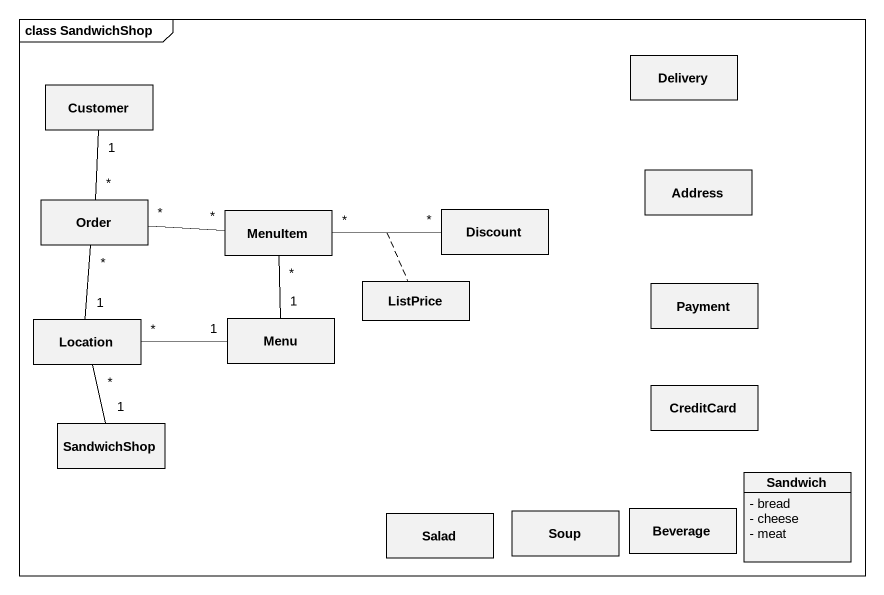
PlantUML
@startuml
mainframe class SandwichShop
hide circle
hide empty members
skinparam classAttributeIconSize 0
class Delivery
class Customer
class Order
class MenuItem
class Discount
class Address
class Location
class Menu
class ListPrice
class Payment
class SandwichShop
class CreditCard
class Sandwich {
  - bread
  - cheese
  - meat
}
class Salad
class Soup
class Beverage
Customer "1" -- "*" Order
Order "*" -right- "*" MenuItem
MenuItem "*" -right- "*" Discount
(MenuItem, Discount) .. ListPrice
Location "1" -up- "*" Order
Menu "1" -up- "*" MenuItem
Menu "1" -left- "*" Location
SandwichShop "1" -up- "*" Location
@enduml
